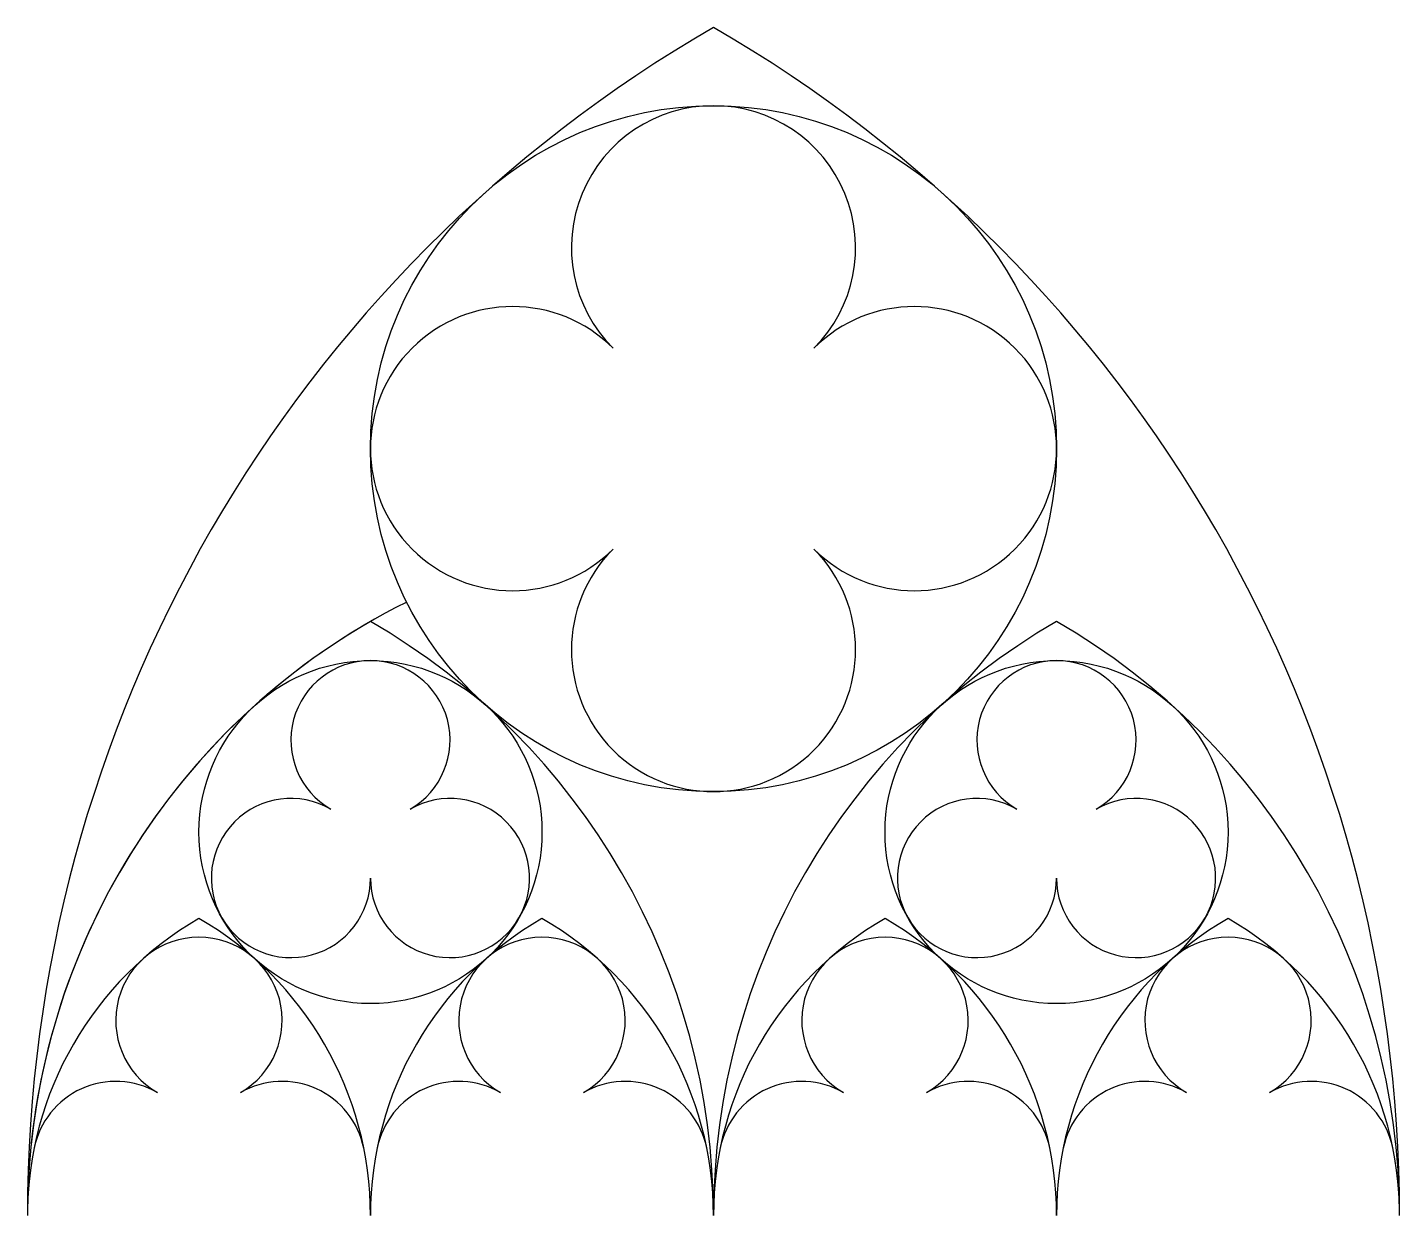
# Model space of a CAD drawing. Extents: x -100 to 100, y 0 to 173.
import ezdxf

# ---------------------------------------------------------------- set-up
doc = ezdxf.new("R2010")
doc.units = 0
doc.layers.add('MODELSKETCH_VISIBLE', color=7, linetype='CONTINUOUS')

msp = doc.modelspace()

# ---------------------------------------------------------------- linework, layer by layer
at = {"layer": 'MODELSKETCH_VISIBLE'}
for centre, radius in [((0, 111.8), 50), ((0, 111.8), 50), ((-50, 55.9), 25), ((50, 55.9), 25)]:
    msp.add_circle(centre, radius, dxfattribs=at)
for centre, radius, start, end in [((100, 0), 200, 120, 180), ((100, 0), 200, 120, 180), ((-100, 0), 200, 0, 60), ((0, 141.09), 20.71, 315, 225), ((-29.29, 111.8), 20.71, 45, 315), ((-29.29, 111.8), 20.71, 45, 315), ((29.29, 111.8), 20.71, 225, 135), ((29.29, 111.8), 20.71, 225, 135), ((0, 82.51), 20.71, 135, 45), ((0, 82.51), 20.71, 135, 45), ((0, 0), 100, 116.5651, 180), ((0, 0), 100, 120, 180), ((-100, 0), 100, 0, 60), ((100, 0), 100, 120, 180), ((0, 0), 100, 0, 60), ((-50, 69.3), 11.6, 300, 240), ((50, 69.3), 11.6, 300, 240), ((-61.6, 49.2), 11.6, 60, 0), ((-38.4, 49.2), 11.6, 180, 120), ((38.4, 49.2), 11.6, 60, 0), ((61.6, 49.2), 11.6, 180, 120), ((-50, 0), 50, 120, 180), ((-100, 0), 50, 0, 60), ((0, 0), 50, 120, 180), ((-50, 0), 50, 0, 60), ((50, 0), 50, 120, 180), ((0, 0), 50, 0, 60), ((100, 0), 50, 120, 180), ((50, 0), 50, 0, 60), ((-75, 28.44), 12.13, 300, 240), ((-25, 28.44), 12.13, 300, 240), ((25, 28.44), 12.13, 300, 240), ((75, 28.44), 12.13, 300, 240), ((-87.13, 7.43), 12.13, 60, 168.6857), ((-62.87, 7.43), 12.13, 11.3143, 120), ((-37.13, 7.43), 12.13, 60, 168.6857), ((-12.87, 7.43), 12.13, 11.3143, 120), ((12.87, 7.43), 12.13, 60, 168.6857), ((37.13, 7.43), 12.13, 11.3143, 120), ((62.87, 7.43), 12.13, 60, 168.6857), ((87.13, 7.43), 12.13, 11.3143, 120)]:
    msp.add_arc(centre, radius, start, end, dxfattribs=at)

doc.saveas('drawing.dxf')
